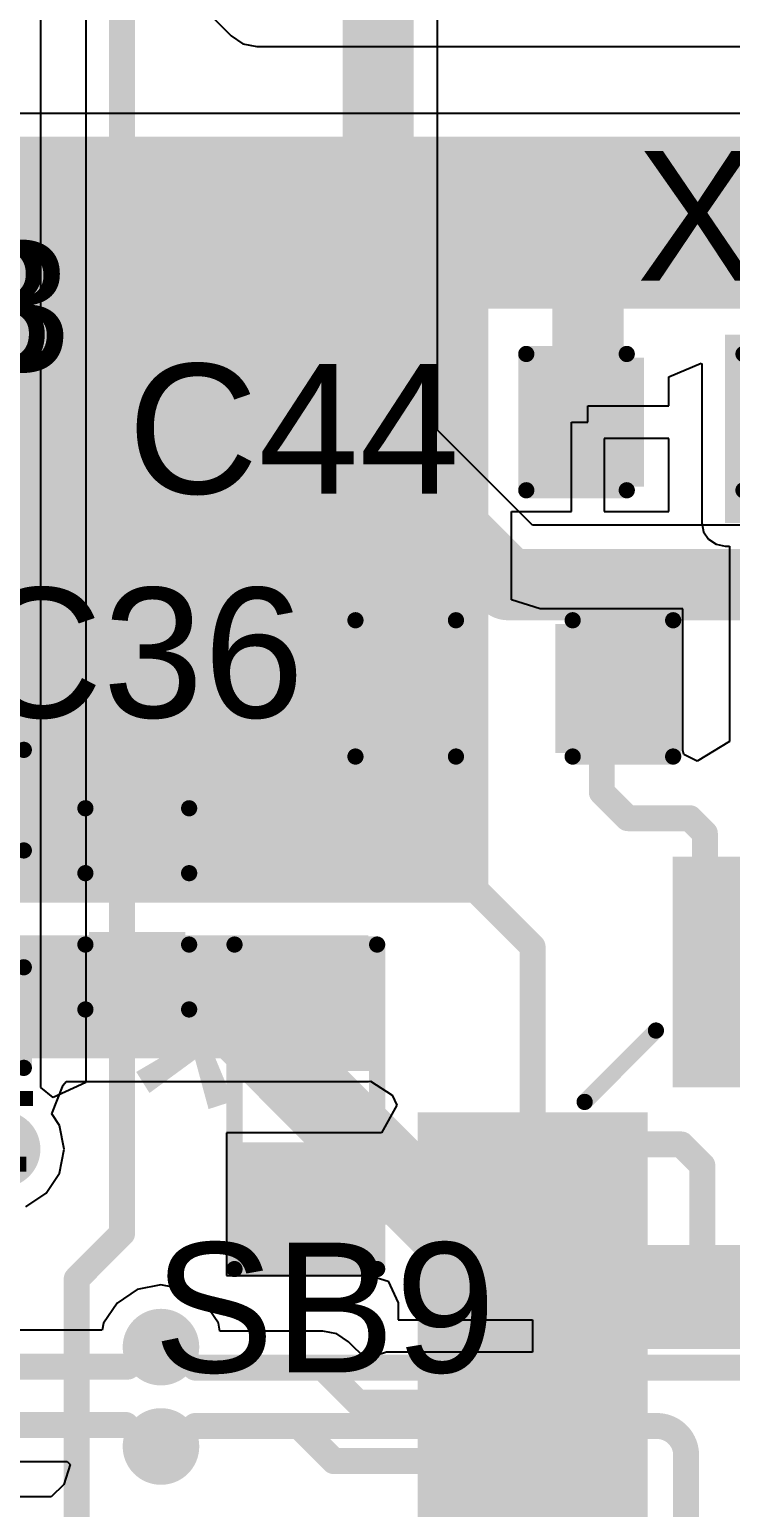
# Model space of a CAD drawing. Header units: millimetres. Extents: x -0.71 to 2.98, y -0.65 to 2.9.
# Drawn here: x 0.4425 to 0.6587, y 1.1526 to 1.608 of the extents above; entities that cross this region are included whole.
import ezdxf

# ---------------------------------------------------------------- set-up
doc = ezdxf.new("R2010")
doc.units = ezdxf.units.MM
doc.header["$MEASUREMENT"] = 0
for name, color, linetype in [('BottomLayer', 5, 'Continuous'), ('BottomSolder', 6, 'Continuous'), ('Mechanical2', 216, 'Continuous'), ('TopLayer', 1, 'Continuous'), ('TopOverlay', 2, 'Continuous'), ('TopPaste', 8, 'Continuous'), ('TopSolder', 216, 'Continuous'), ('ViaHoleLayer', 16, 'Continuous')]:
    doc.layers.add(name, color=color, linetype=linetype)
doc.styles.add('Arial', font='', dxfattribs={"height": 0.2})
doc.styles.get('Arial').set_extended_font_data('Arial')

# ---------------------------------------------------------------- blocks, each defined once
blk = doc.blocks.new('SOLDER_BRIDGE_98')
at = {"layer": 'TopLayer'}
for points in [[(-0.045, -0.0175), (-0.045, 0.0175), (-0.015, 0.0175), (-0.015, -0.0175)], [(0.015, -0.0175), (0.015, 0.0175), (0.045, 0.0175), (0.045, -0.0175)]]:
    blk.add_hatch(color=1, dxfattribs=at).paths.add_polyline_path(points)
at = {"layer": 'TopPaste'}
for points in [[(-0.045, -0.0175), (-0.045, 0.0175), (-0.015, 0.0175), (-0.015, -0.0175)], [(0.015, -0.0175), (0.015, 0.0175), (0.045, 0.0175), (0.045, -0.0175)]]:
    blk.add_hatch(color=8, dxfattribs=at).paths.add_polyline_path(points)
at = {"layer": 'TopSolder'}
for points in [[(-0.049, -0.0215), (-0.049, 0.0215), (-0.011, 0.0215), (-0.011, -0.0215)], [(0.011, -0.0215), (0.011, 0.0215), (0.049, 0.0215), (0.049, -0.0215)]]:
    blk.add_hatch(color=216, dxfattribs=at).paths.add_polyline_path(points)
at = {"layer": 'TopOverlay', "const_width": 0.005}
for points in [[(-0.05, 0.022), (0.05, 0.022)], [(-0.05, -0.022), (-0.05, 0.022)], [(0.05, -0.022), (0.05, 0.022)], [(-0.05, -0.022), (0.05, -0.022)]]:
    blk.add_lwpolyline(points, dxfattribs=at)
at = {"layer": 'TopOverlay', "const_width": 0.0025}
for points in [[(-0.05125, 0.022, 1), (-0.04875, 0.022, 1)], [(-0.05125, 0.022, 1), (-0.04875, 0.022, 1)], [(0.04875, 0.022, 1), (0.05125, 0.022, 1)], [(0.04875, 0.022, 1), (0.05125, 0.022, 1)], [(-0.05125, -0.022, 1), (-0.04875, -0.022, 1)], [(-0.05125, -0.022, 1), (-0.04875, -0.022, 1)], [(0.04875, -0.022, 1), (0.05125, -0.022, 1)], [(0.04875, -0.022, 1), (0.05125, -0.022, 1)]]:
    blk.add_lwpolyline(points, format="xyb", close=True, dxfattribs=at)
at = {"layer": 'TopOverlay'}
blk.add_text('SB33', height=0.04, dxfattribs=at).set_placement((0.050652, -0.023779))
blk = doc.blocks.new('32TQFP_251')
at = {"layer": 'TopLayer'}
for points in [[(-0.0748, 0.09055), (-0.0748, 0.15354), (-0.06299, 0.15354), (-0.06299, 0.09055)], [(-0.05512, 0.09055), (-0.05512, 0.15354), (-0.04331, 0.15354), (-0.04331, 0.09055)], [(-0.03543, 0.09055), (-0.03543, 0.15354), (-0.02362, 0.15354), (-0.02362, 0.09055)], [(-0.01575, 0.09055), (-0.01575, 0.15354), (-0.00394, 0.15354), (-0.00394, 0.09055)], [(0.00394, 0.09055), (0.00394, 0.15354), (0.01575, 0.15354), (0.01575, 0.09055)], [(0.02362, 0.09055), (0.02362, 0.15354), (0.03543, 0.15354), (0.03543, 0.09055)], [(0.04331, 0.09055), (0.04331, 0.15354), (0.05512, 0.15354), (0.05512, 0.09055)], [(0.06299, 0.09055), (0.06299, 0.15354), (0.0748, 0.15354), (0.0748, 0.09055)], [(-0.15354, 0.0748), (-0.09055, 0.0748), (-0.09055, 0.06299), (-0.15354, 0.06299)], [(0.09055, 0.0748), (0.15354, 0.0748), (0.15354, 0.06299), (0.09055, 0.06299)], [(-0.15354, 0.05512), (-0.09055, 0.05512), (-0.09055, 0.04331), (-0.15354, 0.04331)], [(0.09055, 0.05512), (0.15354, 0.05512), (0.15354, 0.04331), (0.09055, 0.04331)], [(-0.15354, 0.03543), (-0.09055, 0.03543), (-0.09055, 0.02362), (-0.15354, 0.02362)], [(0.09055, 0.03543), (0.15354, 0.03543), (0.15354, 0.02362), (0.09055, 0.02362)], [(-0.15354, 0.01575), (-0.09055, 0.01575), (-0.09055, 0.00394), (-0.15354, 0.00394)], [(0.09055, 0.01575), (0.15354, 0.01575), (0.15354, 0.00394), (0.09055, 0.00394)], [(-0.15354, -0.00394), (-0.09055, -0.00394), (-0.09055, -0.01575), (-0.15354, -0.01575)], [(0.09055, -0.00394), (0.15354, -0.00394), (0.15354, -0.01575), (0.09055, -0.01575)], [(-0.15354, -0.02362), (-0.09055, -0.02362), (-0.09055, -0.03543), (-0.15354, -0.03543)], [(0.09055, -0.02362), (0.15354, -0.02362), (0.15354, -0.03543), (0.09055, -0.03543)], [(-0.15354, -0.04331), (-0.09055, -0.04331), (-0.09055, -0.05512), (-0.15354, -0.05512)], [(0.09055, -0.04331), (0.15354, -0.04331), (0.15354, -0.05512), (0.09055, -0.05512)], [(-0.15354, -0.06299), (-0.09055, -0.06299), (-0.09055, -0.0748), (-0.15354, -0.0748)], [(0.09055, -0.06299), (0.15354, -0.06299), (0.15354, -0.0748), (0.09055, -0.0748)], [(-0.06299, -0.09055), (-0.06299, -0.15354), (-0.0748, -0.15354), (-0.0748, -0.09055)], [(-0.04331, -0.09055), (-0.04331, -0.15354), (-0.05512, -0.15354), (-0.05512, -0.09055)], [(-0.02362, -0.09055), (-0.02362, -0.15354), (-0.03543, -0.15354), (-0.03543, -0.09055)], [(-0.00394, -0.09055), (-0.00394, -0.15354), (-0.01575, -0.15354), (-0.01575, -0.09055)], [(0.01575, -0.09055), (0.01575, -0.15354), (0.00394, -0.15354), (0.00394, -0.09055)], [(0.03543, -0.09055), (0.03543, -0.15354), (0.02362, -0.15354), (0.02362, -0.09055)], [(0.05512, -0.09055), (0.05512, -0.15354), (0.04331, -0.15354), (0.04331, -0.09055)], [(0.0748, -0.09055), (0.0748, -0.15354), (0.06299, -0.15354), (0.06299, -0.09055)]]:
    blk.add_hatch(color=1, dxfattribs=at).paths.add_polyline_path(points)
at = {"layer": 'TopPaste'}
for points in [[(-0.0748, 0.09055), (-0.0748, 0.15354), (-0.06299, 0.15354), (-0.06299, 0.09055)], [(-0.05512, 0.09055), (-0.05512, 0.15354), (-0.04331, 0.15354), (-0.04331, 0.09055)], [(-0.03543, 0.09055), (-0.03543, 0.15354), (-0.02362, 0.15354), (-0.02362, 0.09055)], [(-0.01575, 0.09055), (-0.01575, 0.15354), (-0.00394, 0.15354), (-0.00394, 0.09055)], [(0.00394, 0.09055), (0.00394, 0.15354), (0.01575, 0.15354), (0.01575, 0.09055)], [(0.02362, 0.09055), (0.02362, 0.15354), (0.03543, 0.15354), (0.03543, 0.09055)], [(0.04331, 0.09055), (0.04331, 0.15354), (0.05512, 0.15354), (0.05512, 0.09055)], [(0.06299, 0.09055), (0.06299, 0.15354), (0.0748, 0.15354), (0.0748, 0.09055)], [(-0.15354, 0.0748), (-0.09055, 0.0748), (-0.09055, 0.06299), (-0.15354, 0.06299)], [(0.09055, 0.0748), (0.15354, 0.0748), (0.15354, 0.06299), (0.09055, 0.06299)], [(-0.15354, 0.05512), (-0.09055, 0.05512), (-0.09055, 0.04331), (-0.15354, 0.04331)], [(0.09055, 0.05512), (0.15354, 0.05512), (0.15354, 0.04331), (0.09055, 0.04331)], [(-0.15354, 0.03543), (-0.09055, 0.03543), (-0.09055, 0.02362), (-0.15354, 0.02362)], [(0.09055, 0.03543), (0.15354, 0.03543), (0.15354, 0.02362), (0.09055, 0.02362)], [(-0.15354, 0.01575), (-0.09055, 0.01575), (-0.09055, 0.00394), (-0.15354, 0.00394)], [(0.09055, 0.01575), (0.15354, 0.01575), (0.15354, 0.00394), (0.09055, 0.00394)], [(-0.15354, -0.00394), (-0.09055, -0.00394), (-0.09055, -0.01575), (-0.15354, -0.01575)], [(0.09055, -0.00394), (0.15354, -0.00394), (0.15354, -0.01575), (0.09055, -0.01575)], [(-0.15354, -0.02362), (-0.09055, -0.02362), (-0.09055, -0.03543), (-0.15354, -0.03543)], [(0.09055, -0.02362), (0.15354, -0.02362), (0.15354, -0.03543), (0.09055, -0.03543)], [(-0.15354, -0.04331), (-0.09055, -0.04331), (-0.09055, -0.05512), (-0.15354, -0.05512)], [(0.09055, -0.04331), (0.15354, -0.04331), (0.15354, -0.05512), (0.09055, -0.05512)], [(-0.15354, -0.06299), (-0.09055, -0.06299), (-0.09055, -0.0748), (-0.15354, -0.0748)], [(0.09055, -0.06299), (0.15354, -0.06299), (0.15354, -0.0748), (0.09055, -0.0748)], [(-0.06299, -0.09055), (-0.06299, -0.15354), (-0.0748, -0.15354), (-0.0748, -0.09055)], [(-0.04331, -0.09055), (-0.04331, -0.15354), (-0.05512, -0.15354), (-0.05512, -0.09055)], [(-0.02362, -0.09055), (-0.02362, -0.15354), (-0.03543, -0.15354), (-0.03543, -0.09055)], [(-0.00394, -0.09055), (-0.00394, -0.15354), (-0.01575, -0.15354), (-0.01575, -0.09055)], [(0.01575, -0.09055), (0.01575, -0.15354), (0.00394, -0.15354), (0.00394, -0.09055)], [(0.03543, -0.09055), (0.03543, -0.15354), (0.02362, -0.15354), (0.02362, -0.09055)], [(0.05512, -0.09055), (0.05512, -0.15354), (0.04331, -0.15354), (0.04331, -0.09055)], [(0.0748, -0.09055), (0.0748, -0.15354), (0.06299, -0.15354), (0.06299, -0.09055)]]:
    blk.add_hatch(color=8, dxfattribs=at).paths.add_polyline_path(points)
at = {"layer": 'TopSolder'}
for points in [[(-0.0788, 0.08655), (-0.0788, 0.15754), (-0.05899, 0.15754), (-0.05899, 0.08655)], [(-0.05912, 0.08655), (-0.05912, 0.15754), (-0.03931, 0.15754), (-0.03931, 0.08655)], [(-0.03943, 0.08655), (-0.03943, 0.15754), (-0.01962, 0.15754), (-0.01962, 0.08655)], [(-0.01975, 0.08655), (-0.01975, 0.15754), (0.00006, 0.15754), (0.00006, 0.08655)], [(-0.00006, 0.08655), (-0.00006, 0.15754), (0.01975, 0.15754), (0.01975, 0.08655)], [(0.01962, 0.08655), (0.01962, 0.15754), (0.03943, 0.15754), (0.03943, 0.08655)], [(0.03931, 0.08655), (0.03931, 0.15754), (0.05912, 0.15754), (0.05912, 0.08655)], [(0.05899, 0.08655), (0.05899, 0.15754), (0.0788, 0.15754), (0.0788, 0.08655)], [(-0.15754, 0.0788), (-0.08655, 0.0788), (-0.08655, 0.05899), (-0.15754, 0.05899)], [(0.08655, 0.0788), (0.15754, 0.0788), (0.15754, 0.05899), (0.08655, 0.05899)], [(-0.15754, 0.05912), (-0.08655, 0.05912), (-0.08655, 0.03931), (-0.15754, 0.03931)], [(0.08655, 0.05912), (0.15754, 0.05912), (0.15754, 0.03931), (0.08655, 0.03931)], [(-0.15754, 0.03943), (-0.08655, 0.03943), (-0.08655, 0.01962), (-0.15754, 0.01962)], [(0.08655, 0.03943), (0.15754, 0.03943), (0.15754, 0.01962), (0.08655, 0.01962)], [(-0.15754, 0.01975), (-0.08655, 0.01975), (-0.08655, -0.00006), (-0.15754, -0.00006)], [(0.08655, 0.01975), (0.15754, 0.01975), (0.15754, -0.00006), (0.08655, -0.00006)], [(-0.15754, 0.00006), (-0.08655, 0.00006), (-0.08655, -0.01975), (-0.15754, -0.01975)], [(0.08655, 0.00006), (0.15754, 0.00006), (0.15754, -0.01975), (0.08655, -0.01975)], [(-0.15754, -0.01962), (-0.08655, -0.01962), (-0.08655, -0.03943), (-0.15754, -0.03943)], [(0.08655, -0.01962), (0.15754, -0.01962), (0.15754, -0.03943), (0.08655, -0.03943)], [(-0.15754, -0.03931), (-0.08655, -0.03931), (-0.08655, -0.05912), (-0.15754, -0.05912)], [(0.08655, -0.03931), (0.15754, -0.03931), (0.15754, -0.05912), (0.08655, -0.05912)], [(-0.15754, -0.05899), (-0.08655, -0.05899), (-0.08655, -0.0788), (-0.15754, -0.0788)], [(0.08655, -0.05899), (0.15754, -0.05899), (0.15754, -0.0788), (0.08655, -0.0788)], [(-0.05899, -0.08655), (-0.05899, -0.15754), (-0.0788, -0.15754), (-0.0788, -0.08655)], [(-0.03931, -0.08655), (-0.03931, -0.15754), (-0.05912, -0.15754), (-0.05912, -0.08655)], [(-0.01962, -0.08655), (-0.01962, -0.15754), (-0.03943, -0.15754), (-0.03943, -0.08655)], [(0.00006, -0.08655), (0.00006, -0.15754), (-0.01975, -0.15754), (-0.01975, -0.08655)], [(0.01975, -0.08655), (0.01975, -0.15754), (-0.00006, -0.15754), (-0.00006, -0.08655)], [(0.03943, -0.08655), (0.03943, -0.15754), (0.01962, -0.15754), (0.01962, -0.08655)], [(0.05912, -0.08655), (0.05912, -0.15754), (0.03931, -0.15754), (0.03931, -0.08655)], [(0.0788, -0.08655), (0.0788, -0.15754), (0.05899, -0.15754), (0.05899, -0.08655)]]:
    blk.add_hatch(color=216, dxfattribs=at).paths.add_polyline_path(points)
at = {"layer": 'TopOverlay', "const_width": 0.005}
for points in [[(-0.082, 0.106), (-0.104, 0.084)], [(0.082, 0.106), (0.104, 0.084)], [(-0.10894, -0.08494), (-0.08694, -0.10694)], [(0.10895, -0.08494), (0.08694, -0.10694)]]:
    blk.add_lwpolyline(points, dxfattribs=at)
at = {"layer": 'TopOverlay'}
for points, const_width in [([(-0.08325, 0.106, 1), (-0.08075, 0.106, 1)], 0.0025), ([(0.08075, 0.106, 1), (0.08325, 0.106, 1)], 0.0025), ([(-0.129, 0.089, 1), (-0.139, 0.089, 1)], 0.01), ([(-0.1415, 0.089, 1), (-0.1365, 0.089, 1)], 0.005), ([(-0.1315, 0.089, 1), (-0.1265, 0.089, 1)], 0.005), ([(-0.10525, 0.084, 1), (-0.10275, 0.084, 1)], 0.0025), ([(0.10275, 0.084, 1), (0.10525, 0.084, 1)], 0.0025), ([(-0.11019, -0.08494, 1), (-0.10769, -0.08494, 1)], 0.0025), ([(0.10769, -0.08494, 1), (0.1102, -0.08494, 1)], 0.0025), ([(-0.08819, -0.10694, 1), (-0.08569, -0.10694, 1)], 0.0025), ([(0.08569, -0.10694, 1), (0.08819, -0.10694, 1)], 0.0025)]:
    blk.add_lwpolyline(points, format="xyb", close=True, dxfattribs=dict(at, const_width=const_width))
blk = doc.blocks.new('SOLDER_BRIDGE_286')
at = {"layer": 'TopLayer'}
for points in [[(-0.045, -0.0175), (-0.045, 0.0175), (-0.015, 0.0175), (-0.015, -0.0175)], [(0.015, -0.0175), (0.015, 0.0175), (0.045, 0.0175), (0.045, -0.0175)]]:
    blk.add_hatch(color=1, dxfattribs=at).paths.add_polyline_path(points)
at = {"layer": 'TopPaste'}
for points in [[(-0.045, -0.0175), (-0.045, 0.0175), (-0.015, 0.0175), (-0.015, -0.0175)], [(0.015, -0.0175), (0.015, 0.0175), (0.045, 0.0175), (0.045, -0.0175)]]:
    blk.add_hatch(color=8, dxfattribs=at).paths.add_polyline_path(points)
at = {"layer": 'TopSolder'}
for points in [[(-0.049, -0.0215), (-0.049, 0.0215), (-0.011, 0.0215), (-0.011, -0.0215)], [(0.011, -0.0215), (0.011, 0.0215), (0.049, 0.0215), (0.049, -0.0215)]]:
    blk.add_hatch(color=216, dxfattribs=at).paths.add_polyline_path(points)
at = {"layer": 'TopOverlay', "const_width": 0.005}
for points in [[(-0.05, -0.022), (-0.05, 0.022)], [(0.05, 0.022), (-0.05, 0.022)], [(0.05, -0.022), (0.05, 0.022)], [(0.05, -0.022), (-0.05, -0.022)]]:
    blk.add_lwpolyline(points, dxfattribs=at)
at = {"layer": 'TopOverlay', "const_width": 0.0025}
for points in [[(-0.05125, 0.022, 1), (-0.04875, 0.022, 1)], [(-0.05125, 0.022, 1), (-0.04875, 0.022, 1)], [(0.04875, 0.022, 1), (0.05125, 0.022, 1)], [(0.04875, 0.022, 1), (0.05125, 0.022, 1)], [(-0.05125, -0.022, 1), (-0.04875, -0.022, 1)], [(-0.05125, -0.022, 1), (-0.04875, -0.022, 1)], [(0.04875, -0.022, 1), (0.05125, -0.022, 1)], [(0.04875, -0.022, 1), (0.05125, -0.022, 1)]]:
    blk.add_lwpolyline(points, format="xyb", close=True, dxfattribs=at)
blk = doc.blocks.new('C___0603_321')
at = {"layer": 'TopLayer'}
for points in [[(-0.015, 0.0175), (-0.015, -0.0175), (-0.045, -0.0175), (-0.045, 0.0175)], [(0.045, 0.0175), (0.045, -0.0175), (0.015, -0.0175), (0.015, 0.0175)]]:
    blk.add_hatch(color=1, dxfattribs=at).paths.add_polyline_path(points)
at = {"layer": 'TopPaste'}
for points in [[(-0.015, 0.0175), (-0.015, -0.0175), (-0.045, -0.0175), (-0.045, 0.0175)], [(0.045, 0.0175), (0.045, -0.0175), (0.015, -0.0175), (0.015, 0.0175)]]:
    blk.add_hatch(color=8, dxfattribs=at).paths.add_polyline_path(points)
at = {"layer": 'TopSolder'}
for points in [[(-0.01264, 0.01986), (-0.01264, -0.01986), (-0.04736, -0.01986), (-0.04736, 0.01986)], [(0.04736, 0.01986), (0.04736, -0.01986), (0.01264, -0.01986), (0.01264, 0.01986)]]:
    blk.add_hatch(color=216, dxfattribs=at).paths.add_polyline_path(points)
at = {"layer": 'TopOverlay', "const_width": 0.005}
for points in [[(-0.049, -0.021), (-0.049, 0.021)], [(-0.049, 0.021), (-0.018, 0.021)], [(0.018, 0.021), (0.049, 0.021)], [(0.049, -0.021), (0.049, 0.021)], [(-0.049, -0.021), (-0.018, -0.021)], [(0.018, -0.021), (0.049, -0.021)]]:
    blk.add_lwpolyline(points, dxfattribs=at)
at = {"layer": 'TopOverlay', "const_width": 0.0025}
for points in [[(-0.05025, 0.021, 1), (-0.04775, 0.021, 1)], [(-0.05025, 0.021, 1), (-0.04775, 0.021, 1)], [(-0.01925, 0.021, 1), (-0.01675, 0.021, 1)], [(0.01675, 0.021, 1), (0.01925, 0.021, 1)], [(0.04775, 0.021, 1), (0.05025, 0.021, 1)], [(0.04775, 0.021, 1), (0.05025, 0.021, 1)], [(-0.05025, -0.021, 1), (-0.04775, -0.021, 1)], [(-0.05025, -0.021, 1), (-0.04775, -0.021, 1)], [(-0.01925, -0.021, 1), (-0.01675, -0.021, 1)], [(0.01675, -0.021, 1), (0.01925, -0.021, 1)], [(0.04775, -0.021, 1), (0.05025, -0.021, 1)], [(0.04775, -0.021, 1), (0.05025, -0.021, 1)]]:
    blk.add_lwpolyline(points, format="xyb", close=True, dxfattribs=at)
blk = doc.blocks.new('C___0603_323')
at = {"layer": 'TopLayer'}
for points in [[(-0.015, 0.0175), (-0.015, -0.0175), (-0.045, -0.0175), (-0.045, 0.0175)], [(0.045, 0.0175), (0.045, -0.0175), (0.015, -0.0175), (0.015, 0.0175)]]:
    blk.add_hatch(color=1, dxfattribs=at).paths.add_polyline_path(points)
at = {"layer": 'TopPaste'}
for points in [[(-0.015, 0.0175), (-0.015, -0.0175), (-0.045, -0.0175), (-0.045, 0.0175)], [(0.045, 0.0175), (0.045, -0.0175), (0.015, -0.0175), (0.015, 0.0175)]]:
    blk.add_hatch(color=8, dxfattribs=at).paths.add_polyline_path(points)
at = {"layer": 'TopSolder'}
for points in [[(-0.01264, 0.01986), (-0.01264, -0.01986), (-0.04736, -0.01986), (-0.04736, 0.01986)], [(0.04736, 0.01986), (0.04736, -0.01986), (0.01264, -0.01986), (0.01264, 0.01986)]]:
    blk.add_hatch(color=216, dxfattribs=at).paths.add_polyline_path(points)
at = {"layer": 'TopOverlay', "const_width": 0.005}
for points in [[(-0.018, 0.021), (-0.049, 0.021)], [(-0.049, 0.021), (-0.049, -0.021)], [(0.049, 0.021), (0.018, 0.021)], [(0.049, 0.021), (0.049, -0.021)], [(-0.018, -0.021), (-0.049, -0.021)], [(0.049, -0.021), (0.018, -0.021)]]:
    blk.add_lwpolyline(points, dxfattribs=at)
at = {"layer": 'TopOverlay', "const_width": 0.0025}
for points in [[(-0.05025, 0.021, 1), (-0.04775, 0.021, 1)], [(-0.05025, 0.021, 1), (-0.04775, 0.021, 1)], [(-0.01925, 0.021, 1), (-0.01675, 0.021, 1)], [(0.01675, 0.021, 1), (0.01925, 0.021, 1)], [(0.04775, 0.021, 1), (0.05025, 0.021, 1)], [(0.04775, 0.021, 1), (0.05025, 0.021, 1)], [(-0.05025, -0.021, 1), (-0.04775, -0.021, 1)], [(-0.05025, -0.021, 1), (-0.04775, -0.021, 1)], [(-0.01925, -0.021, 1), (-0.01675, -0.021, 1)], [(0.01675, -0.021, 1), (0.01925, -0.021, 1)], [(0.04775, -0.021, 1), (0.05025, -0.021, 1)], [(0.04775, -0.021, 1), (0.05025, -0.021, 1)]]:
    blk.add_lwpolyline(points, format="xyb", close=True, dxfattribs=at)
blk = doc.blocks.new('CAP_0603_325')
at = {"layer": 'TopLayer'}
for points in [[(-0.015, 0.0175), (-0.015, -0.0175), (-0.045, -0.0175), (-0.045, 0.0175)], [(0.045, 0.0175), (0.045, -0.0175), (0.015, -0.0175), (0.015, 0.0175)]]:
    blk.add_hatch(color=1, dxfattribs=at).paths.add_polyline_path(points)
at = {"layer": 'TopPaste'}
for points in [[(-0.015, 0.0175), (-0.015, -0.0175), (-0.045, -0.0175), (-0.045, 0.0175)], [(0.045, 0.0175), (0.045, -0.0175), (0.015, -0.0175), (0.015, 0.0175)]]:
    blk.add_hatch(color=8, dxfattribs=at).paths.add_polyline_path(points)
at = {"layer": 'TopSolder'}
for points in [[(-0.01264, 0.01986), (-0.01264, -0.01986), (-0.04736, -0.01986), (-0.04736, 0.01986)], [(0.04736, 0.01986), (0.04736, -0.01986), (0.01264, -0.01986), (0.01264, 0.01986)]]:
    blk.add_hatch(color=216, dxfattribs=at).paths.add_polyline_path(points)
at = {"layer": 'TopOverlay', "const_width": 0.005}
for points in [[(-0.049, 0.021), (-0.049, -0.021)], [(-0.049, 0.021), (-0.018, 0.021)], [(0.018, 0.021), (0.049, 0.021)], [(0.049, 0.021), (0.049, -0.021)], [(-0.049, -0.021), (-0.018, -0.021)], [(0.018, -0.021), (0.049, -0.021)]]:
    blk.add_lwpolyline(points, dxfattribs=at)
at = {"layer": 'TopOverlay', "const_width": 0.0025}
for points in [[(-0.05025, 0.021, 1), (-0.04775, 0.021, 1)], [(-0.05025, 0.021, 1), (-0.04775, 0.021, 1)], [(-0.01925, 0.021, 1), (-0.01675, 0.021, 1)], [(0.01675, 0.021, 1), (0.01925, 0.021, 1)], [(0.04775, 0.021, 1), (0.05025, 0.021, 1)], [(0.04775, 0.021, 1), (0.05025, 0.021, 1)], [(-0.05025, -0.021, 1), (-0.04775, -0.021, 1)], [(-0.05025, -0.021, 1), (-0.04775, -0.021, 1)], [(-0.01925, -0.021, 1), (-0.01675, -0.021, 1)], [(0.01675, -0.021, 1), (0.01925, -0.021, 1)], [(0.04775, -0.021, 1), (0.05025, -0.021, 1)], [(0.04775, -0.021, 1), (0.05025, -0.021, 1)]]:
    blk.add_lwpolyline(points, format="xyb", close=True, dxfattribs=at)
blk = doc.blocks.new('CAP_0402_327')
at = {"layer": 'TopLayer'}
for points in [[(-0.0275, -0.0125), (-0.0275, 0.0125), (-0.0095, 0.0125), (-0.0095, -0.0125)], [(0.0095, -0.0125), (0.0095, 0.0125), (0.0275, 0.0125), (0.0275, -0.0125)]]:
    blk.add_hatch(color=1, dxfattribs=at).paths.add_polyline_path(points)
at = {"layer": 'TopPaste'}
for points in [[(-0.0275, -0.0125), (-0.0275, 0.0125), (-0.0095, 0.0125), (-0.0095, -0.0125)], [(0.0095, -0.0125), (0.0095, 0.0125), (0.0275, 0.0125), (0.0275, -0.0125)]]:
    blk.add_hatch(color=8, dxfattribs=at).paths.add_polyline_path(points)
at = {"layer": 'TopSolder'}
for points in [[(-0.02986, -0.01486), (-0.02986, 0.01486), (-0.00714, 0.01486), (-0.00714, -0.01486)], [(0.00714, -0.01486), (0.00714, 0.01486), (0.02986, 0.01486), (0.02986, -0.01486)]]:
    blk.add_hatch(color=216, dxfattribs=at).paths.add_polyline_path(points)
at = {"layer": 'TopOverlay', "const_width": 0.005}
for points in [[(-0.031, 0.016), (-0.031, -0.016)], [(-0.031, 0.016), (-0.011, 0.016)], [(0.011, 0.016), (0.031, 0.016)], [(0.031, 0.016), (0.031, -0.016)], [(-0.031, -0.016), (-0.011, -0.016)], [(0.011, -0.016), (0.031, -0.016)]]:
    blk.add_lwpolyline(points, dxfattribs=at)
at = {"layer": 'TopOverlay', "const_width": 0.0025}
for points in [[(-0.03225, 0.016, 1), (-0.02975, 0.016, 1)], [(-0.03225, 0.016, 1), (-0.02975, 0.016, 1)], [(-0.01225, 0.016, 1), (-0.00975, 0.016, 1)], [(0.00975, 0.016, 1), (0.01225, 0.016, 1)], [(0.02975, 0.016, 1), (0.03225, 0.016, 1)], [(0.02975, 0.016, 1), (0.03225, 0.016, 1)], [(-0.03225, -0.016, 1), (-0.02975, -0.016, 1)], [(-0.03225, -0.016, 1), (-0.02975, -0.016, 1)], [(-0.01225, -0.016, 1), (-0.00975, -0.016, 1)], [(0.00975, -0.016, 1), (0.01225, -0.016, 1)], [(0.02975, -0.016, 1), (0.03225, -0.016, 1)], [(0.02975, -0.016, 1), (0.03225, -0.016, 1)]]:
    blk.add_lwpolyline(points, format="xyb", close=True, dxfattribs=at)

msp = doc.modelspace()

# ---------------------------------------------------------------- hatches: boundary and pattern name
at = {"layer": 'BottomLayer'}
h = msp.add_hatch(color=5, dxfattribs=at)
edge = h.paths.add_edge_path()
edge.add_arc((0.5, 1.31), 0.01181, 0, 360)
h = msp.add_hatch(color=5, dxfattribs=at)
edge = h.paths.add_edge_path()
edge.add_arc((0.434, 1.263), 0.01181, 0, 360)
h = msp.add_hatch(color=5, dxfattribs=at)
edge = h.paths.add_edge_path()
edge.add_arc((0.483, 1.202), 0.01181, 0, 360)
h = msp.add_hatch(color=5, dxfattribs=at)
edge = h.paths.add_edge_path()
edge.add_arc((0.483, 1.17138), 0.01181, 0, 360)
at = {"layer": 'BottomSolder'}
h = msp.add_hatch(color=6, dxfattribs=at)
edge = h.paths.add_edge_path()
edge.add_arc((0.5, 1.31), 0.00791, 0, 360)
h = msp.add_hatch(color=6, dxfattribs=at)
edge = h.paths.add_edge_path()
edge.add_arc((0.483, 1.202), 0.00791, 0, 360)
h = msp.add_hatch(color=6, dxfattribs=at)
edge = h.paths.add_edge_path()
edge.add_arc((0.483, 1.17138), 0.00791, 0, 360)
at = {"layer": 'TopLayer'}
for points in [[(0.398, 1.339), (0.584, 1.339), (0.584, 1.575), (0.398, 1.575)], [(0.548, 1.522), (0.758, 1.522), (0.758, 1.575), (0.548, 1.575)], [(0.657, 1.456), (0.759, 1.456), (0.759, 1.514), (0.657, 1.514)], [(0.397, 1.291), (0.547, 1.291), (0.547, 1.32894), (0.397, 1.32894)]]:
    msp.add_hatch(color=1, dxfattribs=at).paths.add_polyline_path(points)
h = msp.add_hatch(color=1, dxfattribs=at)
edge = h.paths.add_edge_path()
edge.add_arc((0.5, 1.31), 0.01181, 0, 360)
h = msp.add_hatch(color=1, dxfattribs=at)
edge = h.paths.add_edge_path()
edge.add_arc((0.434, 1.263), 0.01181, 0, 360)
h = msp.add_hatch(color=1, dxfattribs=at)
edge = h.paths.add_edge_path()
edge.add_arc((0.483, 1.202), 0.01181, 0, 360)
h = msp.add_hatch(color=1, dxfattribs=at)
edge = h.paths.add_edge_path()
edge.add_arc((0.483, 1.17138), 0.01181, 0, 360)
at = {"layer": 'TopSolder'}
h = msp.add_hatch(color=216, dxfattribs=at)
edge = h.paths.add_edge_path()
edge.add_arc((0.5, 1.31), 0.00791, 0, 360)
h = msp.add_hatch(color=216, dxfattribs=at)
edge = h.paths.add_edge_path()
edge.add_arc((0.483, 1.202), 0.00791, 0, 360)
h = msp.add_hatch(color=216, dxfattribs=at)
edge = h.paths.add_edge_path()
edge.add_arc((0.483, 1.17138), 0.00791, 0, 360)
at = {"layer": 'ViaHoleLayer'}
h = msp.add_hatch(color=16, dxfattribs=at)
edge = h.paths.add_edge_path()
edge.add_arc((0.5, 1.31), 0.00591, 0, 360)
h = msp.add_hatch(color=16, dxfattribs=at)
edge = h.paths.add_edge_path()
edge.add_arc((0.483, 1.202), 0.00591, 0, 360)
h = msp.add_hatch(color=16, dxfattribs=at)
edge = h.paths.add_edge_path()
edge.add_arc((0.483, 1.17138), 0.00591, 0, 360)

# ---------------------------------------------------------------- linework, layer by layer
at = {"layer": 'BottomLayer'}
for p, q in [((0.44597, 1.28206), (0.44597, 2.08107)), ((0.45978, 1.85331), (0.45978, 1.2836)), ((0.56835, 1.4846), (0.56835, 1.81684)), ((0.5976, 1.45535), (0.56835, 1.4846)), ((0.77384, 1.45535), (0.5976, 1.45535)), ((0.44978, 1.2789), (0.44597, 1.28206)), ((0.45978, 1.2836), (0.44978, 1.2789))]:
    msp.add_line(p, q, dxfattribs=at)
for points, const_width in [([(0.471, 1.237), (0.471, 1.85331)], 0.008), ([(0.55, 1.477), (0.55, 1.821)], 0.022), ([(0.55, 1.477), (0.59, 1.437)], 0.022), ([(0.59, 1.437), (0.778, 1.437)], 0.022), ([(0.5, 1.31), (0.589, 1.221)], 0.025), ([(0.457, 1.223), (0.471, 1.237)], 0.008), ([(0.589, 1.221), (1.039, 1.221)], 0.025), ([(0.457, 1.138), (0.457, 1.223)], 0.008), ([(0.49354, 1.19569), (1.00477, 1.19569)], 0.008), ([(0.49354, 1.17769), (0.614, 1.17769)], 0.008), ([(0.614, 1.17769), (0.636, 1.17769)], 0.008), ([(0.645, 1.14732), (0.645, 1.16869)], 0.008)]:
    msp.add_lwpolyline(points, dxfattribs=dict(at, const_width=const_width))
for points, const_width in [([(0.5445, 1.477, 1), (0.5555, 1.477, 1)], 0.011), ([(0.5445, 1.477, 1), (0.5555, 1.477, 1)], 0.011), ([(0.5845, 1.437, 1), (0.5955, 1.437, 1)], 0.011), ([(0.5845, 1.437, 1), (0.5955, 1.437, 1)], 0.011), ([(0.49375, 1.31, 1), (0.50625, 1.31, 1)], 0.0125), ([(0.469, 1.237, 1), (0.473, 1.237, 1)], 0.004), ([(0.469, 1.237, 1), (0.473, 1.237, 1)], 0.004), ([(0.58275, 1.221, 1), (0.59525, 1.221, 1)], 0.0125), ([(0.58275, 1.221, 1), (0.59525, 1.221, 1)], 0.0125), ([(0.455, 1.223, 1), (0.459, 1.223, 1)], 0.004), ([(0.455, 1.223, 1), (0.459, 1.223, 1)], 0.004), ([(0.49154, 1.19569, 1), (0.49554, 1.19569, 1)], 0.004), ([(0.49154, 1.17769, 1), (0.49554, 1.17769, 1)], 0.004), ([(0.612, 1.17769, 1), (0.616, 1.17769, 1)], 0.004), ([(0.612, 1.17769, 1), (0.616, 1.17769, 1)], 0.004), ([(0.634, 1.17769, 1), (0.638, 1.17769, 1)], 0.004), ([(0.634, 1.17769, 1), (0.638, 1.17769, 1)], 0.004), ([(0.643, 1.16869, 1), (0.647, 1.16869, 1)], 0.004), ([(0.643, 1.16869, 1), (0.647, 1.16869, 1)], 0.004)]:
    msp.add_lwpolyline(points, format="xyb", close=True, dxfattribs=dict(at, const_width=const_width))
at = {"layer": 'BottomLayer', "const_width": 0.008}
msp.add_lwpolyline([(0.636, 1.17769, -0.414214), (0.645, 1.16869)], format="xyb", dxfattribs=at)
at = {"layer": 'Mechanical2', "const_width": 0.01}
msp.add_lwpolyline([(2.97335, 1.12706, 1), (-0.56996, 1.12706, 1)], format="xyb", close=True, dxfattribs=at)
at = {"layer": 'TopLayer'}
for p, q in [((0.47007, 1.64061), (0.50461, 1.60607)), ((0.50461, 1.60607), (0.50461, 1.60607)), ((0.50461, 1.60607), (0.50825, 1.60364)), ((0.50825, 1.60364), (0.51254, 1.60278)), ((0.51254, 1.60278), (0.51254, 1.60278)), ((0.51254, 1.60278), (0.76967, 1.60278)), ((0.758, 1.58214), (0.41806, 1.58214)), ((0.63969, 1.50099), (0.64969, 1.5052)), ((0.64969, 1.5052), (0.64986, 1.50503)), ((0.64986, 1.50503), (0.64986, 1.456)), ((0.63969, 1.49206), (0.63969, 1.50099)), ((0.61469, 1.48706), (0.61469, 1.49206)), ((0.61469, 1.49206), (0.63969, 1.49206)), ((0.60969, 1.45956), (0.60969, 1.48706)), ((0.60969, 1.48706), (0.61469, 1.48706)), ((0.63969, 1.48206), (0.61969, 1.48206)), ((0.61969, 1.48206), (0.61969, 1.45956)), ((0.63969, 1.45956), (0.63969, 1.48206)), ((0.59114, 1.43225), (0.59114, 1.45956)), ((0.59114, 1.45956), (0.60969, 1.45956)), ((0.61969, 1.45956), (0.63969, 1.45956)), ((0.64986, 1.456), (0.65041, 1.45327)), ((0.65041, 1.45327), (0.65195, 1.45095)), ((0.65195, 1.45095), (0.65427, 1.44941)), ((0.65427, 1.44941), (0.657, 1.44886)), ((0.657, 1.44886), (0.65836, 1.44886)), ((0.65836, 1.44886), (0.65836, 1.38863)), ((0.6, 1.4295), (0.59114, 1.43225)), ((0.644, 1.4295), (0.6, 1.4295)), ((0.6, 1.4295), (0.6, 1.4295)), ((0.644, 1.38592), (0.644, 1.4295)), ((0.64427, 1.38468), (0.644, 1.38592)), ((0.64836, 1.38256), (0.64427, 1.38468)), ((0.65836, 1.38863), (0.64836, 1.38256)), ((0.44937, 1.27386), (0.45282, 1.28272)), ((0.45282, 1.28272), (0.4538, 1.28386)), ((0.4538, 1.28386), (0.547, 1.28386)), ((0.547, 1.28386), (0.54765, 1.28399)), ((0.54765, 1.28399), (0.5543, 1.27961)), ((0.55572, 1.2766), (0.55105, 1.26806)), ((0.5543, 1.27961), (0.55572, 1.2766)), ((0.45172, 1.27034), (0.44937, 1.27386)), ((0.45318, 1.263), (0.45172, 1.27034)), ((0.55105, 1.26806), (0.50319, 1.26806)), ((0.50319, 1.26806), (0.50319, 1.22406)), ((0.45172, 1.25566), (0.45318, 1.263)), ((0.44756, 1.24944), (0.45172, 1.25566)), ((0.44134, 1.24528), (0.44756, 1.24944)), ((0.483, 1.22118), (0.47566, 1.21972)), ((0.49034, 1.21972), (0.483, 1.22118)), ((0.50319, 1.22406), (0.54729, 1.22406)), ((0.54729, 1.22406), (0.55304, 1.22228)), ((0.55304, 1.22228), (0.55615, 1.2157)), ((0.47566, 1.21972), (0.46944, 1.21556)), ((0.49656, 1.21556), (0.49034, 1.21972)), ((0.46944, 1.21556), (0.46528, 1.20934)), ((0.50072, 1.20934), (0.49656, 1.21556)), ((0.55615, 1.2157), (0.55615, 1.2104)), ((0.46486, 1.20722), (0.41339, 1.20722)), ((0.46528, 1.20934), (0.46486, 1.20722)), ((0.5012, 1.2069), (0.50072, 1.20934)), ((0.55615, 1.2104), (0.59764, 1.2104)), ((0.59764, 1.2104), (0.59764, 1.2004)), ((0.53295, 1.2069), (0.5012, 1.2069)), ((0.53724, 1.20605), (0.53295, 1.2069)), ((0.53295, 1.2069), (0.53295, 1.2069)), ((0.54088, 1.20362), (0.53724, 1.20605)), ((0.54615, 1.19835), (0.54088, 1.20362)), ((0.55257, 1.2004), (0.54615, 1.19835)), ((0.59764, 1.2004), (0.55257, 1.2004)), ((0.31665, 1.16678), (0.45408, 1.16678)), ((0.45408, 1.16678), (0.45495, 1.16588)), ((0.45495, 1.16588), (0.453, 1.15965)), ((0.453, 1.15965), (0.44917, 1.15588)), ((0.44917, 1.15588), (0.40896, 1.15588))]:
    msp.add_line(p, q, dxfattribs=at)
for points, const_width in [([(0.61469, 1.53464), (0.62758, 1.54753)], 0.022), ([(0.62758, 1.54753), (0.72838, 1.54753)], 0.022), ([(0.61469, 1.48706), (0.61469, 1.53464)], 0.022), ([(0.34487, 1.47146), (0.45654, 1.47146)], 0.022), ([(0.45654, 1.47146), (0.459, 1.469)], 0.022), ([(0.619, 1.402), (0.622, 1.405)], 0.008), ([(0.619, 1.373), (0.619, 1.402)], 0.008), ([(0.619, 1.373), (0.627, 1.365)], 0.008), ([(0.627, 1.365), (0.64611, 1.365)], 0.008), ([(0.64611, 1.365), (0.65079, 1.36031)], 0.008), ([(0.65079, 1.31761), (0.65079, 1.36031)], 0.008), ([(0.579, 1.344), (0.59764, 1.32536)], 0.008), ([(0.59764, 1.26446), (0.59764, 1.32536)], 0.008), ([(0.59764, 1.26446), (0.64354, 1.26446)], 0.008), ([(0.64354, 1.26446), (0.65, 1.258)], 0.008), ([(0.65, 1.2114), (0.65, 1.258)], 0.008), ([(0.52769, 1.24606), (0.52898, 1.24477)], 0.01), ([(0.52898, 1.24477), (0.59764, 1.24477)], 0.01), ([(0.644, 1.2054), (0.65, 1.2114)], 0.008), ([(0.59764, 1.2054), (0.644, 1.2054)], 0.008), ([(0.644, 1.2054), (0.84174, 1.2054)], 0.008), ([(0.30454, 1.196), (0.47277, 1.196)], 0.008), ([(0.49354, 1.19569), (0.53295, 1.19569)], 0.008), ([(0.53295, 1.19569), (0.54376, 1.18488)], 0.008), ([(0.54376, 1.18488), (0.5968, 1.18488)], 0.008), ([(0.5968, 1.18488), (0.59764, 1.18572)], 0.008), ([(0.312, 1.178), (0.47215, 1.178)], 0.008), ([(0.49354, 1.17769), (0.5255, 1.17769)], 0.008), ([(0.5255, 1.17769), (0.53631, 1.16688)], 0.008), ([(0.53631, 1.16688), (0.5968, 1.16688)], 0.008), ([(0.5968, 1.16688), (0.59764, 1.16603)], 0.008)]:
    msp.add_lwpolyline(points, dxfattribs=dict(at, const_width=const_width))
for points, const_width in [([(0.62208, 1.54753, 1), (0.63308, 1.54753, 1)], 0.011), ([(0.62208, 1.54753, 1), (0.63308, 1.54753, 1)], 0.011), ([(0.60919, 1.53464, 1), (0.62019, 1.53464, 1)], 0.011), ([(0.60919, 1.53464, 1), (0.62019, 1.53464, 1)], 0.011), ([(0.60919, 1.48706, 1), (0.62019, 1.48706, 1)], 0.011), ([(0.45104, 1.47146, 1), (0.46204, 1.47146, 1)], 0.011), ([(0.45104, 1.47146, 1), (0.46204, 1.47146, 1)], 0.011), ([(0.4535, 1.469, 1), (0.4645, 1.469, 1)], 0.011), ([(0.62, 1.405, 1), (0.624, 1.405, 1)], 0.004), ([(0.617, 1.402, 1), (0.621, 1.402, 1)], 0.004), ([(0.617, 1.402, 1), (0.621, 1.402, 1)], 0.004), ([(0.617, 1.373, 1), (0.621, 1.373, 1)], 0.004), ([(0.617, 1.373, 1), (0.621, 1.373, 1)], 0.004), ([(0.625, 1.365, 1), (0.629, 1.365, 1)], 0.004), ([(0.625, 1.365, 1), (0.629, 1.365, 1)], 0.004), ([(0.64411, 1.365, 1), (0.64811, 1.365, 1)], 0.004), ([(0.64411, 1.365, 1), (0.64811, 1.365, 1)], 0.004), ([(0.64879, 1.36031, 1), (0.65279, 1.36031, 1)], 0.004), ([(0.64879, 1.36031, 1), (0.65279, 1.36031, 1)], 0.004), ([(0.577, 1.344, 1), (0.581, 1.344, 1)], 0.004), ([(0.59564, 1.32536, 1), (0.59964, 1.32536, 1)], 0.004), ([(0.59564, 1.32536, 1), (0.59964, 1.32536, 1)], 0.004), ([(0.64879, 1.31761, 1), (0.65279, 1.31761, 1)], 0.004), ([(0.59564, 1.26446, 1), (0.59964, 1.26446, 1)], 0.004), ([(0.59564, 1.26446, 1), (0.59964, 1.26446, 1)], 0.004), ([(0.64154, 1.26446, 1), (0.64554, 1.26446, 1)], 0.004), ([(0.64154, 1.26446, 1), (0.64554, 1.26446, 1)], 0.004), ([(0.648, 1.258, 1), (0.652, 1.258, 1)], 0.004), ([(0.648, 1.258, 1), (0.652, 1.258, 1)], 0.004), ([(0.52519, 1.24606, 1), (0.53019, 1.24606, 1)], 0.005), ([(0.52648, 1.24477, 1), (0.53148, 1.24477, 1)], 0.005), ([(0.52648, 1.24477, 1), (0.53148, 1.24477, 1)], 0.005), ([(0.59514, 1.24477, 1), (0.60014, 1.24477, 1)], 0.005), ([(0.648, 1.2114, 1), (0.652, 1.2114, 1)], 0.004), ([(0.648, 1.2114, 1), (0.652, 1.2114, 1)], 0.004), ([(0.59564, 1.2054, 1), (0.59964, 1.2054, 1)], 0.004), ([(0.642, 1.2054, 1), (0.646, 1.2054, 1)], 0.004), ([(0.642, 1.2054, 1), (0.646, 1.2054, 1)], 0.004), ([(0.642, 1.2054, 1), (0.646, 1.2054, 1)], 0.004), ([(0.47077, 1.196, 1), (0.47477, 1.196, 1)], 0.004), ([(0.49154, 1.19569, 1), (0.49554, 1.19569, 1)], 0.004), ([(0.53095, 1.19569, 1), (0.53495, 1.19569, 1)], 0.004), ([(0.53095, 1.19569, 1), (0.53495, 1.19569, 1)], 0.004), ([(0.54176, 1.18488, 1), (0.54576, 1.18488, 1)], 0.004), ([(0.54176, 1.18488, 1), (0.54576, 1.18488, 1)], 0.004), ([(0.5948, 1.18488, 1), (0.5988, 1.18488, 1)], 0.004), ([(0.5948, 1.18488, 1), (0.5988, 1.18488, 1)], 0.004), ([(0.59564, 1.18572, 1), (0.59964, 1.18572, 1)], 0.004), ([(0.47015, 1.178, 1), (0.47415, 1.178, 1)], 0.004), ([(0.49154, 1.17769, 1), (0.49554, 1.17769, 1)], 0.004), ([(0.5235, 1.17769, 1), (0.5275, 1.17769, 1)], 0.004), ([(0.5235, 1.17769, 1), (0.5275, 1.17769, 1)], 0.004), ([(0.53431, 1.16688, 1), (0.53831, 1.16688, 1)], 0.004), ([(0.53431, 1.16688, 1), (0.53831, 1.16688, 1)], 0.004), ([(0.5948, 1.16688, 1), (0.5988, 1.16688, 1)], 0.004), ([(0.5948, 1.16688, 1), (0.5988, 1.16688, 1)], 0.004), ([(0.59564, 1.16603, 1), (0.59964, 1.16603, 1)], 0.004)]:
    msp.add_lwpolyline(points, format="xyb", close=True, dxfattribs=dict(at, const_width=const_width))

# ---------------------------------------------------------------- block references
for name, p in [('SOLDER_BRIDGE_98', (0.268, 1.527)), ('C___0603_321', (0.64469, 1.48706))]:
    msp.add_blockref(name, p)
for name, p, rotation in [('C___0603_323', (0.592, 1.405), 180), ('CAP_0603_325', (0.41969, 1.33706), 90), ('CAP_0402_327', (0.47569, 1.33706), 90), ('32TQFP_251', (0.71969, 1.19556), 90), ('SOLDER_BRIDGE_286', (0.52769, 1.27606), 270)]:
    msp.add_blockref(name, p, dxfattribs=dict(rotation=rotation))

# ---------------------------------------------------------------- texts
at = {"layer": 'TopOverlay', "style": 'Arial'}
for s, p in [('X1', (0.62973, 1.5306)), ('SB33', (0.31865, 1.50274)), ('C44', (0.47268, 1.46501)), ('C36', (0.42468, 1.39601)), ('SB9', (0.48066, 1.1942))]:
    msp.add_text(s, height=0.04, dxfattribs=at).set_placement(p)
at = {"layer": 'TopOverlay', "style": 'Arial', "text_generation_flag": 2}
msp.add_text('*', height=0.08, rotation=270, dxfattribs=at).set_placement((0.43608, 1.27355))
at = {"layer": 'TopOverlay', "style": 'Arial'}
msp.add_text('#', height=0.06, rotation=360, dxfattribs=at).set_placement((0.39736, 1.23867))

doc.saveas('drawing.dxf')
